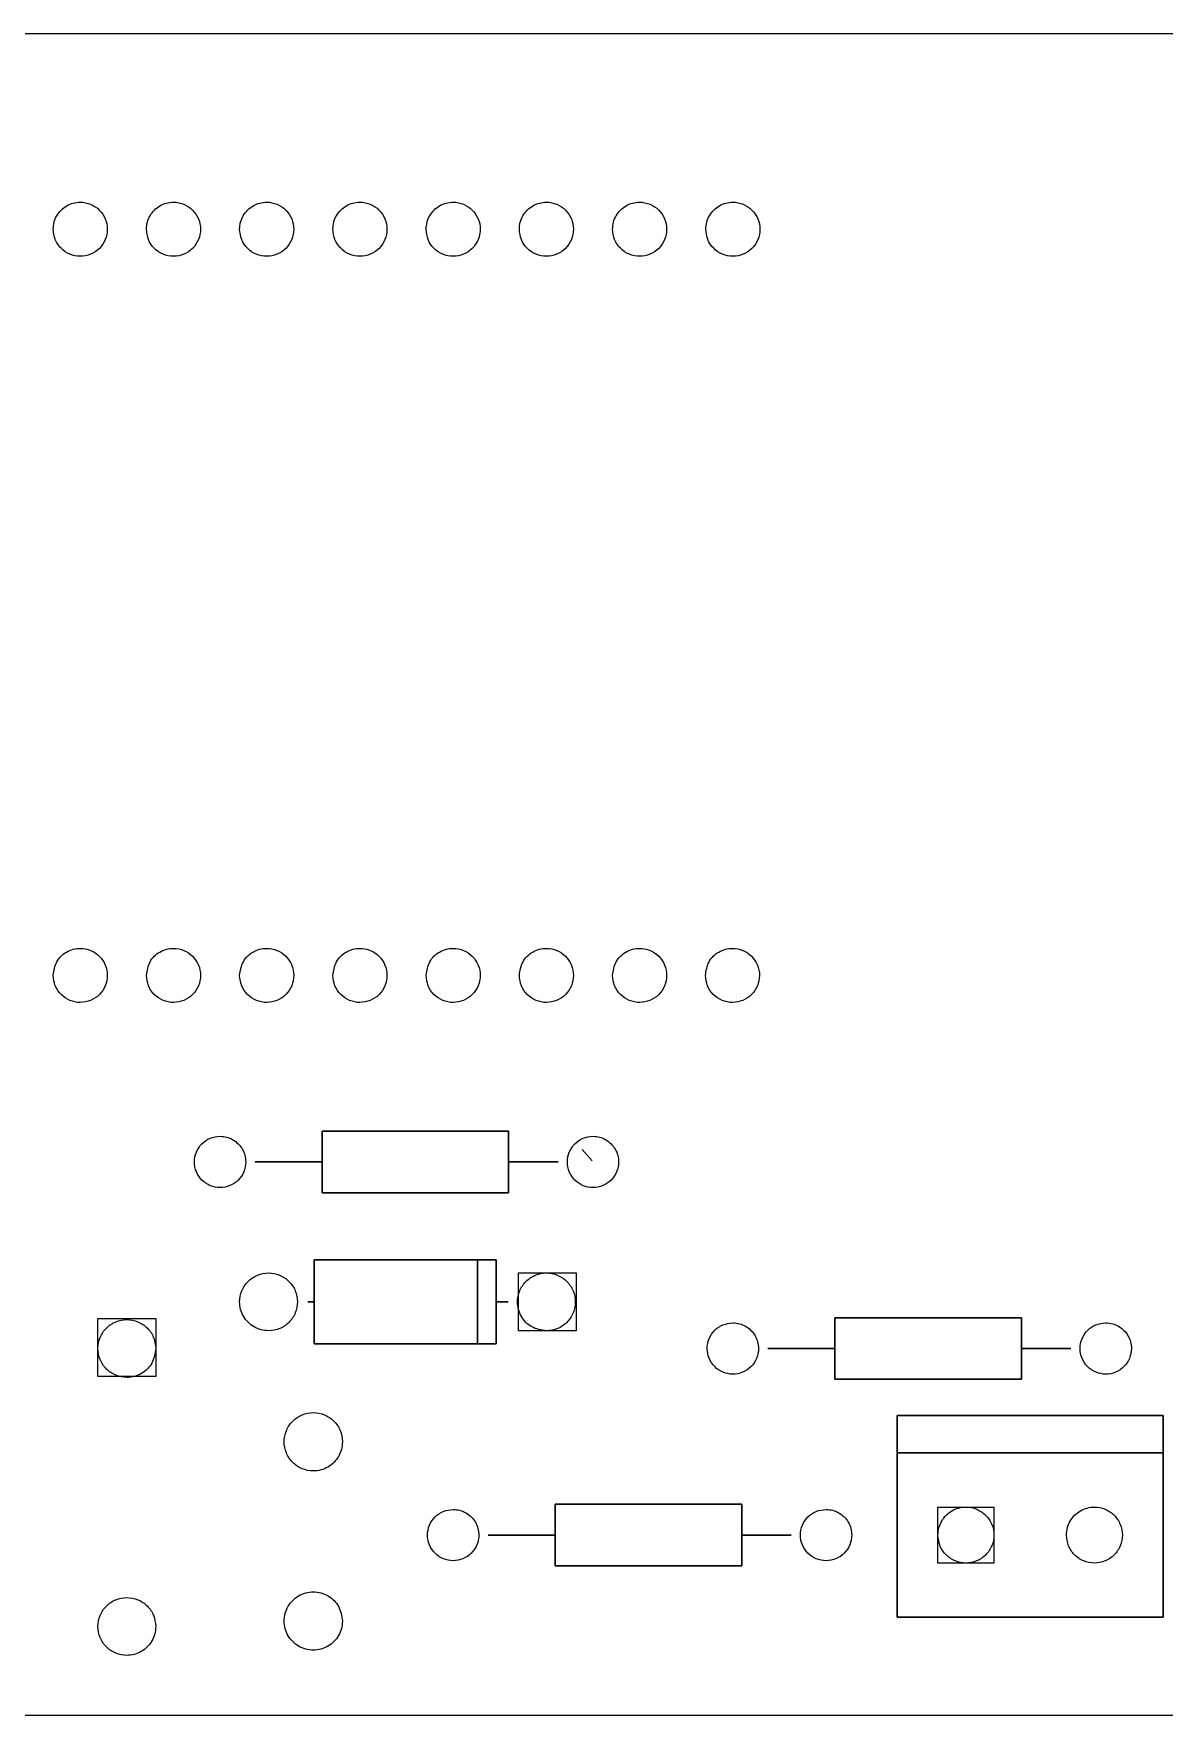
# Model space of a CAD drawing. Extents: x 0.1 to 87.9, y 0.4 to 46.2.
# Drawn here: x 38.72 to 69.52, y 0.39 to 46.19 of the extents above; entities that cross this region are included whole.
import ezdxf

# ---------------------------------------------------------------- set-up
doc = ezdxf.new("R2010")
doc.units = 0
doc.layers.get('0').update_dxf_attribs({"linetype": 'CONTINUOUS'})

msp = doc.modelspace()

# ---------------------------------------------------------------- linework, layer by layer
at = {"color": 7}
for p, q in [((0.1016, 46.1899), (87.898464, 46.1899)), ((0.1016, 46.1899), (87.898464, 46.1899)), ((39.250225, 40.863308), (39.250225, 40.863308)), ((39.250225, 40.863308), (39.250225, 40.863308)), ((41.790225, 40.863308), (41.790225, 40.863308)), ((41.790225, 40.863308), (41.790225, 40.863308)), ((44.330225, 40.863308), (44.330225, 40.863308)), ((44.330225, 40.863308), (44.330225, 40.863308)), ((46.870225, 40.863308), (46.870225, 40.863308)), ((46.870225, 40.863308), (46.870225, 40.863308)), ((49.410225, 40.863308), (49.410225, 40.863308)), ((49.410225, 40.863308), (49.410225, 40.863308)), ((51.950225, 40.863308), (51.950225, 40.863308)), ((51.950225, 40.863308), (51.950225, 40.863308)), ((54.490225, 40.863308), (54.490225, 40.863308)), ((54.490225, 40.863308), (54.490225, 40.863308)), ((57.030225, 40.863308), (57.030225, 40.863308)), ((57.030225, 40.863308), (57.030225, 40.863308)), ((39.250225, 20.543305), (39.250225, 20.543305)), ((39.250225, 20.543305), (39.250225, 20.543305)), ((41.790225, 20.543305), (41.790225, 20.543305)), ((41.790225, 20.543305), (41.790225, 20.543305)), ((44.330225, 20.543305), (44.330225, 20.543305)), ((44.330225, 20.543305), (44.330225, 20.543305)), ((46.870225, 20.543305), (46.870225, 20.543305)), ((46.870225, 20.543305), (46.870225, 20.543305)), ((49.410225, 20.543305), (49.410225, 20.543305)), ((49.410225, 20.543305), (49.410225, 20.543305)), ((51.950225, 20.543305), (51.950225, 20.543305)), ((51.950225, 20.543305), (51.950225, 20.543305)), ((54.490225, 20.543305), (54.490225, 20.543305)), ((54.490225, 20.543305), (54.490225, 20.543305)), ((57.018936, 20.543305), (57.018936, 20.543305)), ((57.018936, 20.543305), (57.018936, 20.543305)), ((43.797008, 16.161808), (43.797008, 16.161808)), ((43.797008, 16.161808), (43.797008, 16.161808)), ((46.578308, 16.301508), (51.658308, 16.301508)), ((51.658308, 16.301508), (46.578308, 16.301508)), ((46.578308, 14.625108), (46.578308, 16.301508)), ((46.578308, 16.301508), (46.578308, 14.625108)), ((51.658308, 16.301508), (51.658308, 14.625108)), ((51.658308, 14.625108), (51.658308, 16.301508)), ((53.957008, 16.161808), (53.957008, 16.161808)), ((53.957008, 16.161808), (53.957008, 16.161808)), ((53.934078, 15.489555), (53.664556, 15.798165)), ((53.664556, 15.798165), (53.934078, 15.489555)), ((44.749508, 15.463308), (46.578308, 15.463308)), ((46.578308, 15.463308), (44.749508, 15.463308)), ((51.658308, 15.463308), (53.004508, 15.463308)), ((53.004508, 15.463308), (51.658308, 15.463308)), ((51.658308, 14.625108), (46.578308, 14.625108)), ((46.578308, 14.625108), (51.658308, 14.625108)), ((46.362408, 10.510308), (46.362408, 12.796308)), ((46.362408, 12.796308), (46.362408, 10.510308)), ((46.362408, 12.796308), (51.315408, 12.796308)), ((51.315408, 12.796308), (46.362408, 12.796308)), ((50.807408, 12.796308), (50.807408, 10.510308)), ((50.807408, 10.510308), (50.807408, 12.796308)), ((51.315408, 12.796308), (51.315408, 10.510308)), ((51.315408, 10.510308), (51.315408, 12.796308)), ((51.925008, 10.865908), (51.925008, 12.440708)), ((51.925008, 12.440708), (53.499808, 12.440708)), ((51.925008, 10.865908), (51.925008, 12.440708)), ((51.925008, 12.440708), (53.499808, 12.440708)), ((53.499808, 12.440708), (53.499808, 10.865908)), ((53.499808, 12.440708), (53.499808, 10.865908)), ((46.362408, 11.653308), (46.184608, 11.653308)), ((46.184608, 11.653308), (46.362408, 11.653308)), ((51.645608, 11.653308), (51.315408, 11.653308)), ((51.315408, 11.653308), (51.645608, 11.653308)), ((40.469608, 9.621308), (40.469608, 11.196108)), ((40.469608, 11.196108), (42.044408, 11.196108)), ((40.469608, 9.621308), (40.469608, 11.196108)), ((40.469608, 11.196108), (42.044408, 11.196108)), ((42.044408, 11.196108), (42.044408, 9.621308)), ((42.044408, 11.196108), (42.044408, 9.621308)), ((57.767008, 11.081808), (57.767008, 11.081808)), ((57.767008, 11.081808), (57.767008, 11.081808)), ((60.548308, 11.221508), (65.628308, 11.221508)), ((65.628308, 11.221508), (60.548308, 11.221508)), ((60.548308, 9.545108), (60.548308, 11.221508)), ((60.548308, 11.221508), (60.548308, 9.545108)), ((65.628308, 11.221508), (65.628308, 9.545108)), ((65.628308, 9.545108), (65.628308, 11.221508)), ((67.927008, 11.081808), (67.927008, 11.081808)), ((67.927008, 11.081808), (67.927008, 11.081808)), ((45.117808, 10.865908), (45.117808, 10.865908)), ((45.117808, 10.865908), (45.117808, 10.865908)), ((53.499808, 10.865908), (51.925008, 10.865908)), ((53.499808, 10.865908), (51.925008, 10.865908)), ((52.687008, 10.865908), (52.687008, 10.865908)), ((52.687008, 10.865908), (52.687008, 10.865908)), ((42.044408, 10.383308), (42.044408, 10.383308)), ((42.044408, 10.383308), (42.044408, 10.383308)), ((51.315408, 10.510308), (46.362408, 10.510308)), ((46.362408, 10.510308), (51.315408, 10.510308)), ((58.719508, 10.383308), (60.548308, 10.383308)), ((60.548308, 10.383308), (58.719508, 10.383308)), ((65.628308, 10.383308), (66.974508, 10.383308)), ((66.974508, 10.383308), (65.628308, 10.383308)), ((42.044408, 9.621308), (40.469608, 9.621308)), ((42.044408, 9.621308), (40.469608, 9.621308)), ((65.628308, 9.545108), (60.548308, 9.545108)), ((60.548308, 9.545108), (65.628308, 9.545108)), ((69.493906, 8.554508), (62.239878, 8.554508)), ((62.239878, 8.554508), (69.493906, 8.554508)), ((62.239878, 8.554508), (62.239878, 3.068108)), ((62.239878, 3.068108), (62.239878, 8.554508)), ((69.493906, 3.068108), (69.493906, 8.554508)), ((69.493906, 8.554508), (69.493906, 3.068108)), ((47.130758, 7.843308), (47.130758, 7.843308)), ((47.130758, 7.843308), (47.130758, 7.843308)), ((69.493906, 7.538508), (62.239878, 7.538508)), ((62.239878, 7.538508), (69.493906, 7.538508)), ((50.147008, 6.001808), (50.147008, 6.001808)), ((50.147008, 6.001808), (50.147008, 6.001808)), ((52.928308, 6.141508), (58.008308, 6.141508)), ((58.008308, 6.141508), (52.928308, 6.141508)), ((52.928308, 4.465108), (52.928308, 6.141508)), ((52.928308, 6.141508), (52.928308, 4.465108)), ((58.008308, 6.141508), (58.008308, 4.465108)), ((58.008308, 4.465108), (58.008308, 6.141508)), ((60.307008, 6.001808), (60.307008, 6.001808)), ((60.307008, 6.001808), (60.307008, 6.001808)), ((63.354878, 4.541308), (63.354878, 6.065308)), ((63.354878, 6.065308), (64.878878, 6.065308)), ((63.354878, 4.541308), (63.354878, 6.065308)), ((63.354878, 6.065308), (64.878878, 6.065308)), ((64.878878, 6.065308), (64.878878, 4.541308)), ((64.878878, 6.065308), (64.878878, 4.541308)), ((51.099508, 5.303308), (52.928308, 5.303308)), ((52.928308, 5.303308), (51.099508, 5.303308)), ((58.008308, 5.303308), (59.354508, 5.303308)), ((59.354508, 5.303308), (58.008308, 5.303308)), ((63.354878, 5.303308), (63.354878, 5.303308)), ((63.354878, 5.303308), (63.354878, 5.303308)), ((66.854881, 5.303308), (66.854881, 5.303308)), ((66.854881, 5.303308), (66.854881, 5.303308)), ((58.008308, 4.465108), (52.928308, 4.465108)), ((52.928308, 4.465108), (58.008308, 4.465108)), ((64.878878, 4.541308), (63.354878, 4.541308)), ((64.878878, 4.541308), (63.354878, 4.541308)), ((42.044408, 2.814108), (42.044408, 2.814108)), ((42.044408, 2.814108), (42.044408, 2.814108)), ((47.130758, 2.961569), (47.130758, 2.961569)), ((47.130758, 2.961569), (47.130758, 2.961569)), ((62.239878, 3.068108), (69.493906, 3.068108)), ((69.493906, 3.068108), (62.239878, 3.068108)), ((87.898464, 0.392994), (0.1016, 0.392994)), ((87.898464, 0.392994), (0.1016, 0.392994))]:
    msp.add_line(p, q, dxfattribs=at)
for points, knots in [([(39.250225, 40.863308), (39.261418, 40.76631), (39.283604, 40.57404), (39.453797, 40.329022), (39.697139, 40.164847), (39.98701, 40.107626), (40.275905, 40.165115), (40.521411, 40.328729), (40.685017, 40.574202), (40.742506, 40.86322), (40.685293, 41.152623), (40.521086, 41.397711), (40.276186, 41.561464), (40.018829, 41.612758), (39.794013, 41.58294), (39.614347, 41.508544), (39.459792, 41.390179), (39.342202, 41.235819), (39.264916, 41.056151), (39.255135, 40.927767), (39.250225, 40.863308)], [0, 0, 0, 0, 0.289128, 0.573108, 0.862236, 1.151365, 1.435344, 1.724473, 2.013601, 2.297581, 2.586709, 2.875838, 3.159817, 3.448946, 3.641769, 3.832997, 4.02582, 4.218643, 4.409871, 4.602695, 4.602695, 4.602695, 4.602695]), ([(39.250225, 40.863308), (39.261418, 40.76631), (39.283604, 40.57404), (39.453797, 40.329022), (39.697139, 40.164847), (39.98701, 40.107626), (40.275905, 40.165115), (40.521411, 40.328729), (40.685017, 40.574202), (40.742506, 40.86322), (40.685293, 41.152623), (40.521086, 41.397711), (40.276186, 41.561464), (40.018829, 41.612758), (39.794013, 41.58294), (39.614347, 41.508544), (39.459792, 41.390179), (39.342202, 41.235819), (39.264916, 41.056151), (39.255135, 40.927767), (39.250225, 40.863308)], [0, 0, 0, 0, 0.289128, 0.573108, 0.862236, 1.151365, 1.435344, 1.724473, 2.013601, 2.297581, 2.586709, 2.875838, 3.159817, 3.448946, 3.641769, 3.832997, 4.02582, 4.218643, 4.409871, 4.602695, 4.602695, 4.602695, 4.602695]), ([(41.790225, 40.863308), (41.801418, 40.76631), (41.823604, 40.57404), (41.993797, 40.329022), (42.237139, 40.164847), (42.52701, 40.107626), (42.815905, 40.165115), (43.061411, 40.328729), (43.225017, 40.574202), (43.282506, 40.86322), (43.225293, 41.152623), (43.061086, 41.397711), (42.816186, 41.561464), (42.558829, 41.612758), (42.334013, 41.58294), (42.154347, 41.508544), (41.999792, 41.390179), (41.882202, 41.235819), (41.804916, 41.056151), (41.795135, 40.927767), (41.790225, 40.863308)], [0, 0, 0, 0, 0.289128, 0.573108, 0.862236, 1.151365, 1.435344, 1.724473, 2.013601, 2.297581, 2.586709, 2.875838, 3.159817, 3.448946, 3.641769, 3.832997, 4.02582, 4.218643, 4.409871, 4.602695, 4.602695, 4.602695, 4.602695]), ([(41.790225, 40.863308), (41.801418, 40.76631), (41.823604, 40.57404), (41.993797, 40.329022), (42.237139, 40.164847), (42.52701, 40.107626), (42.815905, 40.165115), (43.061411, 40.328729), (43.225017, 40.574202), (43.282506, 40.86322), (43.225293, 41.152623), (43.061086, 41.397711), (42.816186, 41.561464), (42.558829, 41.612758), (42.334013, 41.58294), (42.154347, 41.508544), (41.999792, 41.390179), (41.882202, 41.235819), (41.804916, 41.056151), (41.795135, 40.927767), (41.790225, 40.863308)], [0, 0, 0, 0, 0.289128, 0.573108, 0.862236, 1.151365, 1.435344, 1.724473, 2.013601, 2.297581, 2.586709, 2.875838, 3.159817, 3.448946, 3.641769, 3.832997, 4.02582, 4.218643, 4.409871, 4.602695, 4.602695, 4.602695, 4.602695]), ([(44.330225, 40.863308), (44.341418, 40.76631), (44.363604, 40.57404), (44.533797, 40.329022), (44.777139, 40.164847), (45.06701, 40.107626), (45.355905, 40.165115), (45.601411, 40.328729), (45.765017, 40.574202), (45.822506, 40.86322), (45.765293, 41.152623), (45.601086, 41.397711), (45.356186, 41.561464), (45.098829, 41.612758), (44.874013, 41.58294), (44.694347, 41.508544), (44.539792, 41.390179), (44.422202, 41.235819), (44.344916, 41.056151), (44.335135, 40.927767), (44.330225, 40.863308)], [0, 0, 0, 0, 0.289128, 0.573108, 0.862236, 1.151365, 1.435344, 1.724473, 2.013601, 2.297581, 2.586709, 2.875838, 3.159817, 3.448946, 3.641769, 3.832997, 4.02582, 4.218643, 4.409871, 4.602695, 4.602695, 4.602695, 4.602695]), ([(44.330225, 40.863308), (44.341418, 40.76631), (44.363604, 40.57404), (44.533797, 40.329022), (44.777139, 40.164847), (45.06701, 40.107626), (45.355905, 40.165115), (45.601411, 40.328729), (45.765017, 40.574202), (45.822506, 40.86322), (45.765293, 41.152623), (45.601086, 41.397711), (45.356186, 41.561464), (45.098829, 41.612758), (44.874013, 41.58294), (44.694347, 41.508544), (44.539792, 41.390179), (44.422202, 41.235819), (44.344916, 41.056151), (44.335135, 40.927767), (44.330225, 40.863308)], [0, 0, 0, 0, 0.289128, 0.573108, 0.862236, 1.151365, 1.435344, 1.724473, 2.013601, 2.297581, 2.586709, 2.875838, 3.159817, 3.448946, 3.641769, 3.832997, 4.02582, 4.218643, 4.409871, 4.602695, 4.602695, 4.602695, 4.602695]), ([(46.870225, 40.863308), (46.881418, 40.76631), (46.903604, 40.57404), (47.073797, 40.329022), (47.317139, 40.164847), (47.60701, 40.107626), (47.895905, 40.165115), (48.141411, 40.328729), (48.305017, 40.574202), (48.362506, 40.86322), (48.305293, 41.152623), (48.141086, 41.397711), (47.896186, 41.561464), (47.638829, 41.612758), (47.414013, 41.58294), (47.234347, 41.508544), (47.079792, 41.390179), (46.962202, 41.235819), (46.884916, 41.056151), (46.875135, 40.927767), (46.870225, 40.863308)], [0, 0, 0, 0, 0.289128, 0.573108, 0.862236, 1.151365, 1.435344, 1.724473, 2.013601, 2.297581, 2.586709, 2.875838, 3.159817, 3.448946, 3.641769, 3.832997, 4.02582, 4.218643, 4.409871, 4.602695, 4.602695, 4.602695, 4.602695]), ([(46.870225, 40.863308), (46.881418, 40.76631), (46.903604, 40.57404), (47.073797, 40.329022), (47.317139, 40.164847), (47.60701, 40.107626), (47.895905, 40.165115), (48.141411, 40.328729), (48.305017, 40.574202), (48.362506, 40.86322), (48.305293, 41.152623), (48.141086, 41.397711), (47.896186, 41.561464), (47.638829, 41.612758), (47.414013, 41.58294), (47.234347, 41.508544), (47.079792, 41.390179), (46.962202, 41.235819), (46.884916, 41.056151), (46.875135, 40.927767), (46.870225, 40.863308)], [0, 0, 0, 0, 0.289128, 0.573108, 0.862236, 1.151365, 1.435344, 1.724473, 2.013601, 2.297581, 2.586709, 2.875838, 3.159817, 3.448946, 3.641769, 3.832997, 4.02582, 4.218643, 4.409871, 4.602695, 4.602695, 4.602695, 4.602695]), ([(49.410225, 40.863308), (49.421418, 40.76631), (49.443604, 40.57404), (49.613797, 40.329022), (49.857139, 40.164847), (50.14701, 40.107626), (50.435905, 40.165115), (50.681411, 40.328729), (50.845017, 40.574202), (50.902506, 40.86322), (50.845293, 41.152623), (50.681086, 41.397711), (50.436186, 41.561464), (50.178829, 41.612758), (49.954013, 41.58294), (49.774347, 41.508544), (49.619792, 41.390179), (49.502202, 41.235819), (49.424916, 41.056151), (49.415135, 40.927767), (49.410225, 40.863308)], [0, 0, 0, 0, 0.289128, 0.573108, 0.862236, 1.151365, 1.435344, 1.724473, 2.013601, 2.297581, 2.586709, 2.875838, 3.159817, 3.448946, 3.641769, 3.832997, 4.02582, 4.218643, 4.409871, 4.602695, 4.602695, 4.602695, 4.602695]), ([(49.410225, 40.863308), (49.421418, 40.76631), (49.443604, 40.57404), (49.613797, 40.329022), (49.857139, 40.164847), (50.14701, 40.107626), (50.435905, 40.165115), (50.681411, 40.328729), (50.845017, 40.574202), (50.902506, 40.86322), (50.845293, 41.152623), (50.681086, 41.397711), (50.436186, 41.561464), (50.178829, 41.612758), (49.954013, 41.58294), (49.774347, 41.508544), (49.619792, 41.390179), (49.502202, 41.235819), (49.424916, 41.056151), (49.415135, 40.927767), (49.410225, 40.863308)], [0, 0, 0, 0, 0.289128, 0.573108, 0.862236, 1.151365, 1.435344, 1.724473, 2.013601, 2.297581, 2.586709, 2.875838, 3.159817, 3.448946, 3.641769, 3.832997, 4.02582, 4.218643, 4.409871, 4.602695, 4.602695, 4.602695, 4.602695]), ([(51.950225, 40.863308), (51.961418, 40.76631), (51.983604, 40.57404), (52.153797, 40.329022), (52.397139, 40.164847), (52.68701, 40.107626), (52.975905, 40.165115), (53.221411, 40.328729), (53.385017, 40.574202), (53.442506, 40.86322), (53.385293, 41.152623), (53.221086, 41.397711), (52.976186, 41.561464), (52.718829, 41.612758), (52.494013, 41.58294), (52.314347, 41.508544), (52.159792, 41.390179), (52.042202, 41.235819), (51.964916, 41.056151), (51.955135, 40.927767), (51.950225, 40.863308)], [0, 0, 0, 0, 0.289128, 0.573108, 0.862236, 1.151365, 1.435344, 1.724473, 2.013601, 2.297581, 2.586709, 2.875838, 3.159817, 3.448946, 3.641769, 3.832997, 4.02582, 4.218643, 4.409871, 4.602695, 4.602695, 4.602695, 4.602695]), ([(51.950225, 40.863308), (51.961418, 40.76631), (51.983604, 40.57404), (52.153797, 40.329022), (52.397139, 40.164847), (52.68701, 40.107626), (52.975905, 40.165115), (53.221411, 40.328729), (53.385017, 40.574202), (53.442506, 40.86322), (53.385293, 41.152623), (53.221086, 41.397711), (52.976186, 41.561464), (52.718829, 41.612758), (52.494013, 41.58294), (52.314347, 41.508544), (52.159792, 41.390179), (52.042202, 41.235819), (51.964916, 41.056151), (51.955135, 40.927767), (51.950225, 40.863308)], [0, 0, 0, 0, 0.289128, 0.573108, 0.862236, 1.151365, 1.435344, 1.724473, 2.013601, 2.297581, 2.586709, 2.875838, 3.159817, 3.448946, 3.641769, 3.832997, 4.02582, 4.218643, 4.409871, 4.602695, 4.602695, 4.602695, 4.602695]), ([(54.490225, 40.863308), (54.501418, 40.76631), (54.523604, 40.57404), (54.693797, 40.329022), (54.937139, 40.164847), (55.22701, 40.107626), (55.515905, 40.165115), (55.761411, 40.328729), (55.925017, 40.574202), (55.982506, 40.86322), (55.925293, 41.152623), (55.761086, 41.397711), (55.516186, 41.561464), (55.258829, 41.612758), (55.034013, 41.58294), (54.854347, 41.508544), (54.699792, 41.390179), (54.582202, 41.235819), (54.504916, 41.056151), (54.495135, 40.927767), (54.490225, 40.863308)], [0, 0, 0, 0, 0.289128, 0.573108, 0.862236, 1.151365, 1.435344, 1.724473, 2.013601, 2.297581, 2.586709, 2.875838, 3.159817, 3.448946, 3.641769, 3.832997, 4.02582, 4.218643, 4.409871, 4.602695, 4.602695, 4.602695, 4.602695]), ([(54.490225, 40.863308), (54.501418, 40.76631), (54.523604, 40.57404), (54.693797, 40.329022), (54.937139, 40.164847), (55.22701, 40.107626), (55.515905, 40.165115), (55.761411, 40.328729), (55.925017, 40.574202), (55.982506, 40.86322), (55.925293, 41.152623), (55.761086, 41.397711), (55.516186, 41.561464), (55.258829, 41.612758), (55.034013, 41.58294), (54.854347, 41.508544), (54.699792, 41.390179), (54.582202, 41.235819), (54.504916, 41.056151), (54.495135, 40.927767), (54.490225, 40.863308)], [0, 0, 0, 0, 0.289128, 0.573108, 0.862236, 1.151365, 1.435344, 1.724473, 2.013601, 2.297581, 2.586709, 2.875838, 3.159817, 3.448946, 3.641769, 3.832997, 4.02582, 4.218643, 4.409871, 4.602695, 4.602695, 4.602695, 4.602695]), ([(57.030225, 40.863308), (57.041418, 40.76631), (57.063604, 40.57404), (57.233797, 40.329022), (57.477139, 40.164847), (57.76701, 40.107626), (58.055905, 40.165115), (58.301411, 40.328729), (58.465017, 40.574202), (58.522506, 40.86322), (58.465293, 41.152623), (58.301086, 41.397711), (58.056186, 41.561464), (57.798829, 41.612758), (57.574013, 41.58294), (57.394347, 41.508544), (57.239792, 41.390179), (57.122202, 41.235819), (57.044916, 41.056151), (57.035135, 40.927767), (57.030225, 40.863308)], [0, 0, 0, 0, 0.289128, 0.573108, 0.862236, 1.151365, 1.435344, 1.724473, 2.013601, 2.297581, 2.586709, 2.875838, 3.159817, 3.448946, 3.641769, 3.832997, 4.02582, 4.218643, 4.409871, 4.602695, 4.602695, 4.602695, 4.602695]), ([(57.030225, 40.863308), (57.041418, 40.76631), (57.063604, 40.57404), (57.233797, 40.329022), (57.477139, 40.164847), (57.76701, 40.107626), (58.055905, 40.165115), (58.301411, 40.328729), (58.465017, 40.574202), (58.522506, 40.86322), (58.465293, 41.152623), (58.301086, 41.397711), (58.056186, 41.561464), (57.798829, 41.612758), (57.574013, 41.58294), (57.394347, 41.508544), (57.239792, 41.390179), (57.122202, 41.235819), (57.044916, 41.056151), (57.035135, 40.927767), (57.030225, 40.863308)], [0, 0, 0, 0, 0.289128, 0.573108, 0.862236, 1.151365, 1.435344, 1.724473, 2.013601, 2.297581, 2.586709, 2.875838, 3.159817, 3.448946, 3.641769, 3.832997, 4.02582, 4.218643, 4.409871, 4.602695, 4.602695, 4.602695, 4.602695]), ([(39.250225, 20.543305), (39.261418, 20.446306), (39.283604, 20.254037), (39.453797, 20.009018), (39.697139, 19.844843), (39.98701, 19.787622), (40.275905, 19.845112), (40.521412, 20.008725), (40.685016, 20.254198), (40.742508, 20.543219), (40.685288, 20.832613), (40.521106, 21.077731), (40.276113, 21.241372), (39.954528, 21.306015), (39.603474, 21.210751), (39.310396, 20.928985), (39.270482, 20.673149), (39.250225, 20.543305)], [0, 0, 0, 0, 0.289128, 0.573108, 0.862236, 1.151365, 1.435344, 1.724473, 2.013601, 2.297581, 2.586709, 2.875838, 3.159817, 3.448946, 3.834084, 4.207799, 4.592937, 4.592937, 4.592937, 4.592937]), ([(39.250225, 20.543305), (39.261418, 20.446306), (39.283604, 20.254037), (39.453797, 20.009018), (39.697139, 19.844843), (39.98701, 19.787622), (40.275905, 19.845112), (40.521412, 20.008725), (40.685016, 20.254198), (40.742508, 20.543219), (40.685288, 20.832613), (40.521106, 21.077731), (40.276113, 21.241372), (39.954528, 21.306015), (39.603474, 21.210751), (39.310396, 20.928985), (39.270482, 20.673149), (39.250225, 20.543305)], [0, 0, 0, 0, 0.289128, 0.573108, 0.862236, 1.151365, 1.435344, 1.724473, 2.013601, 2.297581, 2.586709, 2.875838, 3.159817, 3.448946, 3.834084, 4.207799, 4.592937, 4.592937, 4.592937, 4.592937]), ([(41.790225, 20.543305), (41.801418, 20.446306), (41.823604, 20.254037), (41.993797, 20.009018), (42.237139, 19.844843), (42.52701, 19.787622), (42.815905, 19.845112), (43.061412, 20.008725), (43.225016, 20.254198), (43.282508, 20.543219), (43.225288, 20.832613), (43.061106, 21.077731), (42.816113, 21.241372), (42.494528, 21.306015), (42.143474, 21.210751), (41.850396, 20.928985), (41.810482, 20.673149), (41.790225, 20.543305)], [0, 0, 0, 0, 0.289128, 0.573108, 0.862236, 1.151365, 1.435344, 1.724473, 2.013601, 2.297581, 2.586709, 2.875838, 3.159817, 3.448946, 3.834084, 4.207799, 4.592937, 4.592937, 4.592937, 4.592937]), ([(41.790225, 20.543305), (41.801418, 20.446306), (41.823604, 20.254037), (41.993797, 20.009018), (42.237139, 19.844843), (42.52701, 19.787622), (42.815905, 19.845112), (43.061412, 20.008725), (43.225016, 20.254198), (43.282508, 20.543219), (43.225288, 20.832613), (43.061106, 21.077731), (42.816113, 21.241372), (42.494528, 21.306015), (42.143474, 21.210751), (41.850396, 20.928985), (41.810482, 20.673149), (41.790225, 20.543305)], [0, 0, 0, 0, 0.289128, 0.573108, 0.862236, 1.151365, 1.435344, 1.724473, 2.013601, 2.297581, 2.586709, 2.875838, 3.159817, 3.448946, 3.834084, 4.207799, 4.592937, 4.592937, 4.592937, 4.592937]), ([(44.330225, 20.543305), (44.341418, 20.446306), (44.363604, 20.254037), (44.533797, 20.009018), (44.777139, 19.844843), (45.06701, 19.787622), (45.355905, 19.845112), (45.601412, 20.008725), (45.765016, 20.254198), (45.822508, 20.543219), (45.765288, 20.832613), (45.601106, 21.077731), (45.356113, 21.241372), (45.034528, 21.306015), (44.683474, 21.210751), (44.390396, 20.928985), (44.350482, 20.673149), (44.330225, 20.543305)], [0, 0, 0, 0, 0.289128, 0.573108, 0.862236, 1.151365, 1.435344, 1.724473, 2.013601, 2.297581, 2.586709, 2.875838, 3.159817, 3.448946, 3.834084, 4.207799, 4.592937, 4.592937, 4.592937, 4.592937]), ([(44.330225, 20.543305), (44.341418, 20.446306), (44.363604, 20.254037), (44.533797, 20.009018), (44.777139, 19.844843), (45.06701, 19.787622), (45.355905, 19.845112), (45.601412, 20.008725), (45.765016, 20.254198), (45.822508, 20.543219), (45.765288, 20.832613), (45.601106, 21.077731), (45.356113, 21.241372), (45.034528, 21.306015), (44.683474, 21.210751), (44.390396, 20.928985), (44.350482, 20.673149), (44.330225, 20.543305)], [0, 0, 0, 0, 0.289128, 0.573108, 0.862236, 1.151365, 1.435344, 1.724473, 2.013601, 2.297581, 2.586709, 2.875838, 3.159817, 3.448946, 3.834084, 4.207799, 4.592937, 4.592937, 4.592937, 4.592937]), ([(46.870225, 20.543305), (46.881418, 20.446306), (46.903604, 20.254037), (47.073797, 20.009018), (47.317139, 19.844843), (47.60701, 19.787622), (47.895905, 19.845112), (48.141412, 20.008725), (48.305016, 20.254198), (48.362508, 20.543219), (48.305288, 20.832613), (48.141106, 21.077731), (47.896113, 21.241372), (47.574528, 21.306015), (47.223474, 21.210751), (46.930396, 20.928985), (46.890482, 20.673149), (46.870225, 20.543305)], [0, 0, 0, 0, 0.289128, 0.573108, 0.862236, 1.151365, 1.435344, 1.724473, 2.013601, 2.297581, 2.586709, 2.875838, 3.159817, 3.448946, 3.834084, 4.207799, 4.592937, 4.592937, 4.592937, 4.592937]), ([(46.870225, 20.543305), (46.881418, 20.446306), (46.903604, 20.254037), (47.073797, 20.009018), (47.317139, 19.844843), (47.60701, 19.787622), (47.895905, 19.845112), (48.141412, 20.008725), (48.305016, 20.254198), (48.362508, 20.543219), (48.305288, 20.832613), (48.141106, 21.077731), (47.896113, 21.241372), (47.574528, 21.306015), (47.223474, 21.210751), (46.930396, 20.928985), (46.890482, 20.673149), (46.870225, 20.543305)], [0, 0, 0, 0, 0.289128, 0.573108, 0.862236, 1.151365, 1.435344, 1.724473, 2.013601, 2.297581, 2.586709, 2.875838, 3.159817, 3.448946, 3.834084, 4.207799, 4.592937, 4.592937, 4.592937, 4.592937]), ([(49.410225, 20.543305), (49.421418, 20.446306), (49.443604, 20.254037), (49.613797, 20.009018), (49.857139, 19.844843), (50.14701, 19.787622), (50.435905, 19.845112), (50.681412, 20.008725), (50.845016, 20.254198), (50.902508, 20.543219), (50.845288, 20.832613), (50.681106, 21.077731), (50.436113, 21.241372), (50.114528, 21.306015), (49.763474, 21.210751), (49.470396, 20.928985), (49.430482, 20.673149), (49.410225, 20.543305)], [0, 0, 0, 0, 0.289128, 0.573108, 0.862236, 1.151365, 1.435344, 1.724473, 2.013601, 2.297581, 2.586709, 2.875838, 3.159817, 3.448946, 3.834084, 4.207799, 4.592937, 4.592937, 4.592937, 4.592937]), ([(49.410225, 20.543305), (49.421418, 20.446306), (49.443604, 20.254037), (49.613797, 20.009018), (49.857139, 19.844843), (50.14701, 19.787622), (50.435905, 19.845112), (50.681412, 20.008725), (50.845016, 20.254198), (50.902508, 20.543219), (50.845288, 20.832613), (50.681106, 21.077731), (50.436113, 21.241372), (50.114528, 21.306015), (49.763474, 21.210751), (49.470396, 20.928985), (49.430482, 20.673149), (49.410225, 20.543305)], [0, 0, 0, 0, 0.289128, 0.573108, 0.862236, 1.151365, 1.435344, 1.724473, 2.013601, 2.297581, 2.586709, 2.875838, 3.159817, 3.448946, 3.834084, 4.207799, 4.592937, 4.592937, 4.592937, 4.592937]), ([(51.950225, 20.543305), (51.961418, 20.446306), (51.983604, 20.254037), (52.153797, 20.009018), (52.397139, 19.844843), (52.68701, 19.787622), (52.975905, 19.845112), (53.221412, 20.008725), (53.385016, 20.254198), (53.442508, 20.543219), (53.385288, 20.832613), (53.221106, 21.077731), (52.976113, 21.241372), (52.654528, 21.306015), (52.303474, 21.210751), (52.010396, 20.928985), (51.970482, 20.673149), (51.950225, 20.543305)], [0, 0, 0, 0, 0.289128, 0.573108, 0.862236, 1.151365, 1.435344, 1.724473, 2.013601, 2.297581, 2.586709, 2.875838, 3.159817, 3.448946, 3.834084, 4.207799, 4.592937, 4.592937, 4.592937, 4.592937]), ([(51.950225, 20.543305), (51.961418, 20.446306), (51.983604, 20.254037), (52.153797, 20.009018), (52.397139, 19.844843), (52.68701, 19.787622), (52.975905, 19.845112), (53.221412, 20.008725), (53.385016, 20.254198), (53.442508, 20.543219), (53.385288, 20.832613), (53.221106, 21.077731), (52.976113, 21.241372), (52.654528, 21.306015), (52.303474, 21.210751), (52.010396, 20.928985), (51.970482, 20.673149), (51.950225, 20.543305)], [0, 0, 0, 0, 0.289128, 0.573108, 0.862236, 1.151365, 1.435344, 1.724473, 2.013601, 2.297581, 2.586709, 2.875838, 3.159817, 3.448946, 3.834084, 4.207799, 4.592937, 4.592937, 4.592937, 4.592937]), ([(54.490225, 20.543305), (54.501418, 20.446306), (54.523604, 20.254037), (54.693797, 20.009018), (54.937139, 19.844843), (55.22701, 19.787622), (55.515905, 19.845112), (55.761412, 20.008725), (55.925016, 20.254198), (55.982508, 20.543219), (55.925288, 20.832613), (55.761106, 21.077731), (55.516113, 21.241372), (55.194528, 21.306015), (54.843474, 21.210751), (54.550396, 20.928985), (54.510482, 20.673149), (54.490225, 20.543305)], [0, 0, 0, 0, 0.289128, 0.573108, 0.862236, 1.151365, 1.435344, 1.724473, 2.013601, 2.297581, 2.586709, 2.875838, 3.159817, 3.448946, 3.834084, 4.207799, 4.592937, 4.592937, 4.592937, 4.592937]), ([(54.490225, 20.543305), (54.501418, 20.446306), (54.523604, 20.254037), (54.693797, 20.009018), (54.937139, 19.844843), (55.22701, 19.787622), (55.515905, 19.845112), (55.761412, 20.008725), (55.925016, 20.254198), (55.982508, 20.543219), (55.925288, 20.832613), (55.761106, 21.077731), (55.516113, 21.241372), (55.194528, 21.306015), (54.843474, 21.210751), (54.550396, 20.928985), (54.510482, 20.673149), (54.490225, 20.543305)], [0, 0, 0, 0, 0.289128, 0.573108, 0.862236, 1.151365, 1.435344, 1.724473, 2.013601, 2.297581, 2.586709, 2.875838, 3.159817, 3.448946, 3.834084, 4.207799, 4.592937, 4.592937, 4.592937, 4.592937]), ([(57.018936, 20.543305), (57.030129, 20.446306), (57.052315, 20.254037), (57.222508, 20.009018), (57.46585, 19.844843), (57.755721, 19.787622), (58.044616, 19.845112), (58.290123, 20.008725), (58.453727, 20.254198), (58.511219, 20.543219), (58.453999, 20.832613), (58.289817, 21.077731), (58.044824, 21.241372), (57.723239, 21.306015), (57.372185, 21.210751), (57.079107, 20.928985), (57.039193, 20.673149), (57.018936, 20.543305)], [0, 0, 0, 0, 0.289128, 0.573108, 0.862236, 1.151365, 1.435344, 1.724473, 2.013601, 2.297581, 2.586709, 2.875838, 3.159817, 3.448946, 3.834084, 4.207799, 4.592937, 4.592937, 4.592937, 4.592937]), ([(57.018936, 20.543305), (57.030129, 20.446306), (57.052315, 20.254037), (57.222508, 20.009018), (57.46585, 19.844843), (57.755721, 19.787622), (58.044616, 19.845112), (58.290123, 20.008725), (58.453727, 20.254198), (58.511219, 20.543219), (58.453999, 20.832613), (58.289817, 21.077731), (58.044824, 21.241372), (57.723239, 21.306015), (57.372185, 21.210751), (57.079107, 20.928985), (57.039193, 20.673149), (57.018936, 20.543305)], [0, 0, 0, 0, 0.289128, 0.573108, 0.862236, 1.151365, 1.435344, 1.724473, 2.013601, 2.297581, 2.586709, 2.875838, 3.159817, 3.448946, 3.834084, 4.207799, 4.592937, 4.592937, 4.592937, 4.592937]), ([(43.797008, 16.161808), (43.705027, 16.151195), (43.522703, 16.130156), (43.290357, 15.968766), (43.134674, 15.73801), (43.080413, 15.463133), (43.134929, 15.189181), (43.290079, 14.956373), (43.522856, 14.80123), (43.796925, 14.746714), (44.071358, 14.800968), (44.303769, 14.956681), (44.459052, 15.188914), (44.507693, 15.432959), (44.479417, 15.646147), (44.40887, 15.81652), (44.296627, 15.963081), (44.150251, 16.074588), (43.979876, 16.147878), (43.858133, 16.157152), (43.797008, 16.161808)], [0, 0, 0, 0, 0.274173, 0.543465, 0.817638, 1.091811, 1.361103, 1.635276, 1.909449, 2.178741, 2.452914, 2.727087, 2.996378, 3.270552, 3.453402, 3.634738, 3.817588, 4.000438, 4.181774, 4.364624, 4.364624, 4.364624, 4.364624]), ([(43.797008, 16.161808), (43.705027, 16.151195), (43.522703, 16.130156), (43.290357, 15.968766), (43.134674, 15.73801), (43.080413, 15.463133), (43.134929, 15.189181), (43.290079, 14.956373), (43.522856, 14.80123), (43.796925, 14.746714), (44.071358, 14.800968), (44.303769, 14.956681), (44.459052, 15.188914), (44.507693, 15.432959), (44.479417, 15.646147), (44.40887, 15.81652), (44.296627, 15.963081), (44.150251, 16.074588), (43.979876, 16.147878), (43.858133, 16.157152), (43.797008, 16.161808)], [0, 0, 0, 0, 0.274173, 0.543465, 0.817638, 1.091811, 1.361103, 1.635276, 1.909449, 2.178741, 2.452914, 2.727087, 2.996378, 3.270552, 3.453402, 3.634738, 3.817588, 4.000438, 4.181774, 4.364624, 4.364624, 4.364624, 4.364624]), ([(53.957008, 16.161808), (53.865027, 16.151195), (53.682703, 16.130156), (53.450357, 15.968766), (53.294674, 15.73801), (53.240413, 15.463133), (53.294929, 15.189181), (53.450079, 14.956373), (53.682856, 14.80123), (53.956925, 14.746714), (54.231358, 14.800968), (54.463769, 14.956681), (54.619052, 15.188914), (54.667693, 15.432959), (54.639417, 15.646147), (54.56887, 15.81652), (54.456627, 15.963081), (54.310251, 16.074588), (54.139876, 16.147878), (54.018133, 16.157152), (53.957008, 16.161808)], [0, 0, 0, 0, 0.274173, 0.543465, 0.817638, 1.091811, 1.361103, 1.635276, 1.909449, 2.178741, 2.452914, 2.727087, 2.996378, 3.270552, 3.453402, 3.634738, 3.817588, 4.000438, 4.181774, 4.364624, 4.364624, 4.364624, 4.364624]), ([(53.957008, 16.161808), (53.865027, 16.151195), (53.682703, 16.130156), (53.450357, 15.968766), (53.294674, 15.73801), (53.240413, 15.463133), (53.294929, 15.189181), (53.450079, 14.956373), (53.682856, 14.80123), (53.956925, 14.746714), (54.231358, 14.800968), (54.463769, 14.956681), (54.619052, 15.188914), (54.667693, 15.432959), (54.639417, 15.646147), (54.56887, 15.81652), (54.456627, 15.963081), (54.310251, 16.074588), (54.139876, 16.147878), (54.018133, 16.157152), (53.957008, 16.161808)], [0, 0, 0, 0, 0.274173, 0.543465, 0.817638, 1.091811, 1.361103, 1.635276, 1.909449, 2.178741, 2.452914, 2.727087, 2.996378, 3.270552, 3.453402, 3.634738, 3.817588, 4.000438, 4.181774, 4.364624, 4.364624, 4.364624, 4.364624]), ([(45.117808, 10.865908), (45.221496, 10.877873), (45.427026, 10.901589), (45.688942, 11.08352), (45.86444, 11.343644), (45.925607, 11.653506), (45.864153, 11.962325), (45.689255, 12.224763), (45.426853, 12.399651), (45.117902, 12.461106), (44.808541, 12.399947), (44.546551, 12.224415), (44.371504, 11.962625), (44.316673, 11.68752), (44.348547, 11.4472), (44.428074, 11.255142), (44.554602, 11.089929), (44.719608, 10.964229), (44.911667, 10.881612), (45.048904, 10.871157), (45.117808, 10.865908)], [0, 0, 0, 0, 0.309068, 0.612633, 0.921701, 1.230769, 1.534334, 1.843402, 2.15247, 2.456035, 2.765103, 3.074171, 3.377736, 3.686804, 3.892926, 4.097341, 4.303463, 4.509584, 4.714, 4.920122, 4.920122, 4.920122, 4.920122]), ([(45.117808, 10.865908), (45.221496, 10.877873), (45.427026, 10.901589), (45.688942, 11.08352), (45.86444, 11.343644), (45.925607, 11.653506), (45.864153, 11.962325), (45.689255, 12.224763), (45.426853, 12.399651), (45.117902, 12.461106), (44.808541, 12.399947), (44.546551, 12.224415), (44.371504, 11.962625), (44.316673, 11.68752), (44.348547, 11.4472), (44.428074, 11.255142), (44.554602, 11.089929), (44.719608, 10.964229), (44.911667, 10.881612), (45.048904, 10.871157), (45.117808, 10.865908)], [0, 0, 0, 0, 0.309068, 0.612633, 0.921701, 1.230769, 1.534334, 1.843402, 2.15247, 2.456035, 2.765103, 3.074171, 3.377736, 3.686804, 3.892926, 4.097341, 4.303463, 4.509584, 4.714, 4.920122, 4.920122, 4.920122, 4.920122]), ([(52.687008, 10.865908), (52.790696, 10.877873), (52.996226, 10.901589), (53.258142, 11.08352), (53.43364, 11.343644), (53.494807, 11.653506), (53.433353, 11.962325), (53.258455, 12.224763), (52.996054, 12.399651), (52.6871, 12.461107), (52.377748, 12.399941), (52.115725, 12.224437), (51.940798, 11.962547), (51.871697, 11.618784), (51.973531, 11.243519), (52.274729, 10.930229), (52.54821, 10.887563), (52.687008, 10.865908)], [0, 0, 0, 0, 0.309068, 0.612633, 0.921701, 1.230769, 1.534334, 1.843402, 2.15247, 2.456035, 2.765103, 3.074171, 3.377736, 3.686804, 4.098503, 4.497992, 4.909691, 4.909691, 4.909691, 4.909691]), ([(52.687008, 10.865908), (52.790696, 10.877873), (52.996226, 10.901589), (53.258142, 11.08352), (53.43364, 11.343644), (53.494807, 11.653506), (53.433353, 11.962325), (53.258455, 12.224763), (52.996054, 12.399651), (52.6871, 12.461107), (52.377748, 12.399941), (52.115725, 12.224437), (51.940798, 11.962547), (51.871697, 11.618784), (51.973531, 11.243519), (52.274729, 10.930229), (52.54821, 10.887563), (52.687008, 10.865908)], [0, 0, 0, 0, 0.309068, 0.612633, 0.921701, 1.230769, 1.534334, 1.843402, 2.15247, 2.456035, 2.765103, 3.074171, 3.377736, 3.686804, 4.098503, 4.497992, 4.909691, 4.909691, 4.909691, 4.909691]), ([(42.044408, 10.383308), (42.032444, 10.486996), (42.008727, 10.692526), (41.826797, 10.954442), (41.566672, 11.12994), (41.25681, 11.191107), (40.947992, 11.129653), (40.685554, 10.954755), (40.510666, 10.692354), (40.449209, 10.3834), (40.510375, 10.074048), (40.68588, 9.812025), (40.947769, 9.637098), (41.291533, 9.567997), (41.666797, 9.669831), (41.980088, 9.971029), (42.022754, 10.24451), (42.044408, 10.383308)], [0, 0, 0, 0, 0.309068, 0.612633, 0.921701, 1.230769, 1.534334, 1.843402, 2.15247, 2.456035, 2.765103, 3.074171, 3.377736, 3.686804, 4.098503, 4.497992, 4.909691, 4.909691, 4.909691, 4.909691]), ([(42.044408, 10.383308), (42.032444, 10.486996), (42.008727, 10.692526), (41.826797, 10.954442), (41.566672, 11.12994), (41.25681, 11.191107), (40.947992, 11.129653), (40.685554, 10.954755), (40.510666, 10.692354), (40.449209, 10.3834), (40.510375, 10.074048), (40.68588, 9.812025), (40.947769, 9.637098), (41.291533, 9.567997), (41.666797, 9.669831), (41.980088, 9.971029), (42.022754, 10.24451), (42.044408, 10.383308)], [0, 0, 0, 0, 0.309068, 0.612633, 0.921701, 1.230769, 1.534334, 1.843402, 2.15247, 2.456035, 2.765103, 3.074171, 3.377736, 3.686804, 4.098503, 4.497992, 4.909691, 4.909691, 4.909691, 4.909691]), ([(57.767008, 11.081808), (57.675027, 11.071195), (57.492703, 11.050156), (57.260357, 10.888766), (57.104674, 10.65801), (57.050413, 10.383133), (57.104929, 10.109181), (57.260079, 9.876373), (57.492856, 9.72123), (57.766925, 9.666714), (58.041358, 9.720968), (58.273769, 9.876681), (58.429052, 10.108914), (58.477693, 10.352959), (58.449417, 10.566147), (58.37887, 10.73652), (58.266627, 10.883081), (58.120251, 10.994588), (57.949876, 11.067878), (57.828133, 11.077152), (57.767008, 11.081808)], [0, 0, 0, 0, 0.274173, 0.543465, 0.817638, 1.091811, 1.361103, 1.635276, 1.909449, 2.178741, 2.452914, 2.727087, 2.996378, 3.270552, 3.453402, 3.634738, 3.817588, 4.000438, 4.181774, 4.364624, 4.364624, 4.364624, 4.364624]), ([(57.767008, 11.081808), (57.675027, 11.071195), (57.492703, 11.050156), (57.260357, 10.888766), (57.104674, 10.65801), (57.050413, 10.383133), (57.104929, 10.109181), (57.260079, 9.876373), (57.492856, 9.72123), (57.766925, 9.666714), (58.041358, 9.720968), (58.273769, 9.876681), (58.429052, 10.108914), (58.477693, 10.352959), (58.449417, 10.566147), (58.37887, 10.73652), (58.266627, 10.883081), (58.120251, 10.994588), (57.949876, 11.067878), (57.828133, 11.077152), (57.767008, 11.081808)], [0, 0, 0, 0, 0.274173, 0.543465, 0.817638, 1.091811, 1.361103, 1.635276, 1.909449, 2.178741, 2.452914, 2.727087, 2.996378, 3.270552, 3.453402, 3.634738, 3.817588, 4.000438, 4.181774, 4.364624, 4.364624, 4.364624, 4.364624]), ([(67.927008, 11.081808), (67.835027, 11.071195), (67.652703, 11.050156), (67.420357, 10.888766), (67.264674, 10.65801), (67.210413, 10.383133), (67.264929, 10.109181), (67.420079, 9.876373), (67.652856, 9.72123), (67.926925, 9.666714), (68.201358, 9.720968), (68.433769, 9.876681), (68.589052, 10.108914), (68.637693, 10.352959), (68.609417, 10.566147), (68.53887, 10.73652), (68.426627, 10.883081), (68.280251, 10.994588), (68.109876, 11.067878), (67.988133, 11.077152), (67.927008, 11.081808)], [0, 0, 0, 0, 0.274173, 0.543465, 0.817638, 1.091811, 1.361103, 1.635276, 1.909449, 2.178741, 2.452914, 2.727087, 2.996378, 3.270552, 3.453402, 3.634738, 3.817588, 4.000438, 4.181774, 4.364624, 4.364624, 4.364624, 4.364624]), ([(67.927008, 11.081808), (67.835027, 11.071195), (67.652703, 11.050156), (67.420357, 10.888766), (67.264674, 10.65801), (67.210413, 10.383133), (67.264929, 10.109181), (67.420079, 9.876373), (67.652856, 9.72123), (67.926925, 9.666714), (68.201358, 9.720968), (68.433769, 9.876681), (68.589052, 10.108914), (68.637693, 10.352959), (68.609417, 10.566147), (68.53887, 10.73652), (68.426627, 10.883081), (68.280251, 10.994588), (68.109876, 11.067878), (67.988133, 11.077152), (67.927008, 11.081808)], [0, 0, 0, 0, 0.274173, 0.543465, 0.817638, 1.091811, 1.361103, 1.635276, 1.909449, 2.178741, 2.452914, 2.727087, 2.996378, 3.270552, 3.453402, 3.634738, 3.817588, 4.000438, 4.181774, 4.364624, 4.364624, 4.364624, 4.364624]), ([(47.130758, 7.843308), (47.118697, 7.947832), (47.09479, 8.155019), (46.911392, 8.419048), (46.64917, 8.595961), (46.336809, 8.657622), (46.0255, 8.595672), (45.760945, 8.419364), (45.584646, 8.154845), (45.522696, 7.843403), (45.584348, 7.531547), (45.761296, 7.267444), (46.025197, 7.090986), (46.302521, 7.035712), (46.544779, 7.067843), (46.738385, 7.148011), (46.904932, 7.27556), (47.031645, 7.441896), (47.114928, 7.635504), (47.125467, 7.773849), (47.130758, 7.843308)], [0, 0, 0, 0, 0.311561, 0.617573, 0.929134, 1.240695, 1.546707, 1.858268, 2.169829, 2.475841, 2.787402, 3.098963, 3.404976, 3.716536, 3.92432, 4.130384, 4.338168, 4.545952, 4.752016, 4.9598, 4.9598, 4.9598, 4.9598]), ([(47.130758, 7.843308), (47.118697, 7.947832), (47.09479, 8.155019), (46.911392, 8.419048), (46.64917, 8.595961), (46.336809, 8.657622), (46.0255, 8.595672), (45.760945, 8.419364), (45.584646, 8.154845), (45.522696, 7.843403), (45.584348, 7.531547), (45.761296, 7.267444), (46.025197, 7.090986), (46.302521, 7.035712), (46.544779, 7.067843), (46.738385, 7.148011), (46.904932, 7.27556), (47.031645, 7.441896), (47.114928, 7.635504), (47.125467, 7.773849), (47.130758, 7.843308)], [0, 0, 0, 0, 0.311561, 0.617573, 0.929134, 1.240695, 1.546707, 1.858268, 2.169829, 2.475841, 2.787402, 3.098963, 3.404976, 3.716536, 3.92432, 4.130384, 4.338168, 4.545952, 4.752016, 4.9598, 4.9598, 4.9598, 4.9598]), ([(50.147008, 6.001808), (50.055027, 5.991195), (49.872703, 5.970156), (49.640357, 5.808766), (49.484674, 5.57801), (49.430413, 5.303133), (49.484929, 5.029181), (49.640079, 4.796373), (49.872856, 4.64123), (50.146925, 4.586714), (50.421358, 4.640968), (50.653769, 4.796681), (50.809052, 5.028914), (50.857693, 5.272959), (50.829417, 5.486147), (50.75887, 5.65652), (50.646627, 5.803081), (50.500251, 5.914588), (50.329876, 5.987878), (50.208133, 5.997152), (50.147008, 6.001808)], [0, 0, 0, 0, 0.274173, 0.543465, 0.817638, 1.091811, 1.361103, 1.635276, 1.909449, 2.178741, 2.452914, 2.727087, 2.996378, 3.270552, 3.453402, 3.634738, 3.817588, 4.000438, 4.181774, 4.364624, 4.364624, 4.364624, 4.364624]), ([(50.147008, 6.001808), (50.055027, 5.991195), (49.872703, 5.970156), (49.640357, 5.808766), (49.484674, 5.57801), (49.430413, 5.303133), (49.484929, 5.029181), (49.640079, 4.796373), (49.872856, 4.64123), (50.146925, 4.586714), (50.421358, 4.640968), (50.653769, 4.796681), (50.809052, 5.028914), (50.857693, 5.272959), (50.829417, 5.486147), (50.75887, 5.65652), (50.646627, 5.803081), (50.500251, 5.914588), (50.329876, 5.987878), (50.208133, 5.997152), (50.147008, 6.001808)], [0, 0, 0, 0, 0.274173, 0.543465, 0.817638, 1.091811, 1.361103, 1.635276, 1.909449, 2.178741, 2.452914, 2.727087, 2.996378, 3.270552, 3.453402, 3.634738, 3.817588, 4.000438, 4.181774, 4.364624, 4.364624, 4.364624, 4.364624]), ([(60.307008, 6.001808), (60.215027, 5.991195), (60.032703, 5.970156), (59.800357, 5.808766), (59.644674, 5.57801), (59.590413, 5.303133), (59.644929, 5.029181), (59.800079, 4.796373), (60.032856, 4.64123), (60.306925, 4.586714), (60.581358, 4.640968), (60.813769, 4.796681), (60.969052, 5.028914), (61.017693, 5.272959), (60.989417, 5.486147), (60.91887, 5.65652), (60.806627, 5.803081), (60.660251, 5.914588), (60.489876, 5.987878), (60.368133, 5.997152), (60.307008, 6.001808)], [0, 0, 0, 0, 0.274173, 0.543465, 0.817638, 1.091811, 1.361103, 1.635276, 1.909449, 2.178741, 2.452914, 2.727087, 2.996378, 3.270552, 3.453402, 3.634738, 3.817588, 4.000438, 4.181774, 4.364624, 4.364624, 4.364624, 4.364624]), ([(60.307008, 6.001808), (60.215027, 5.991195), (60.032703, 5.970156), (59.800357, 5.808766), (59.644674, 5.57801), (59.590413, 5.303133), (59.644929, 5.029181), (59.800079, 4.796373), (60.032856, 4.64123), (60.306925, 4.586714), (60.581358, 4.640968), (60.813769, 4.796681), (60.969052, 5.028914), (61.017693, 5.272959), (60.989417, 5.486147), (60.91887, 5.65652), (60.806627, 5.803081), (60.660251, 5.914588), (60.489876, 5.987878), (60.368133, 5.997152), (60.307008, 6.001808)], [0, 0, 0, 0, 0.274173, 0.543465, 0.817638, 1.091811, 1.361103, 1.635276, 1.909449, 2.178741, 2.452914, 2.727087, 2.996378, 3.270552, 3.453402, 3.634738, 3.817588, 4.000438, 4.181774, 4.364624, 4.364624, 4.364624, 4.364624]), ([(63.354878, 5.303308), (63.366457, 5.202965), (63.389408, 5.004066), (63.56547, 4.750598), (63.817203, 4.580762), (64.117069, 4.521568), (64.415926, 4.58104), (64.669898, 4.750295), (64.839145, 5.004233), (64.898617, 5.303217), (64.839431, 5.602599), (64.669562, 5.856138), (64.416217, 6.025538), (64.149986, 6.078601), (63.917418, 6.047755), (63.731556, 5.970793), (63.571672, 5.848347), (63.450027, 5.688664), (63.370075, 5.5028), (63.359958, 5.36999), (63.354878, 5.303308)], [0, 0, 0, 0, 0.299098, 0.59287, 0.891969, 1.191067, 1.484839, 1.783937, 2.083036, 2.376808, 2.675906, 2.975004, 3.268777, 3.567875, 3.767347, 3.965169, 4.164641, 4.364114, 4.561936, 4.761408, 4.761408, 4.761408, 4.761408]), ([(63.354878, 5.303308), (63.366457, 5.202965), (63.389408, 5.004066), (63.56547, 4.750598), (63.817203, 4.580762), (64.117069, 4.521568), (64.415926, 4.58104), (64.669898, 4.750295), (64.839145, 5.004233), (64.898617, 5.303217), (64.839431, 5.602599), (64.669562, 5.856138), (64.416217, 6.025538), (64.149986, 6.078601), (63.917418, 6.047755), (63.731556, 5.970793), (63.571672, 5.848347), (63.450027, 5.688664), (63.370075, 5.5028), (63.359958, 5.36999), (63.354878, 5.303308)], [0, 0, 0, 0, 0.299098, 0.59287, 0.891969, 1.191067, 1.484839, 1.783937, 2.083036, 2.376808, 2.675906, 2.975004, 3.268777, 3.567875, 3.767347, 3.965169, 4.164641, 4.364114, 4.561936, 4.761408, 4.761408, 4.761408, 4.761408]), ([(66.854881, 5.303308), (66.86646, 5.202965), (66.889411, 5.004066), (67.065473, 4.750598), (67.317206, 4.580762), (67.617073, 4.521568), (67.91593, 4.58104), (68.169902, 4.750295), (68.339149, 5.004233), (68.398621, 5.303217), (68.339435, 5.602599), (68.169566, 5.856138), (67.91622, 6.025538), (67.64999, 6.078601), (67.417421, 6.047755), (67.231559, 5.970793), (67.071675, 5.848347), (66.950031, 5.688664), (66.870079, 5.5028), (66.859961, 5.36999), (66.854881, 5.303308)], [0, 0, 0, 0, 0.299098, 0.59287, 0.891969, 1.191067, 1.484839, 1.783937, 2.083036, 2.376808, 2.675906, 2.975004, 3.268777, 3.567875, 3.767347, 3.965169, 4.164641, 4.364114, 4.561936, 4.761408, 4.761408, 4.761408, 4.761408]), ([(66.854881, 5.303308), (66.86646, 5.202965), (66.889411, 5.004066), (67.065473, 4.750598), (67.317206, 4.580762), (67.617073, 4.521568), (67.91593, 4.58104), (68.169902, 4.750295), (68.339149, 5.004233), (68.398621, 5.303217), (68.339435, 5.602599), (68.169566, 5.856138), (67.91622, 6.025538), (67.64999, 6.078601), (67.417421, 6.047755), (67.231559, 5.970793), (67.071675, 5.848347), (66.950031, 5.688664), (66.870079, 5.5028), (66.859961, 5.36999), (66.854881, 5.303308)], [0, 0, 0, 0, 0.299098, 0.59287, 0.891969, 1.191067, 1.484839, 1.783937, 2.083036, 2.376808, 2.675906, 2.975004, 3.268777, 3.567875, 3.767347, 3.965169, 4.164641, 4.364114, 4.561936, 4.761408, 4.761408, 4.761408, 4.761408]), ([(47.130758, 2.961569), (47.108942, 3.101494), (47.065957, 3.377194), (46.749952, 3.680717), (46.337737, 3.793182), (45.921193, 3.680717), (45.617919, 3.377197), (45.505356, 2.961561), (45.617961, 2.545975), (45.921029, 2.242311), (46.268215, 2.1492), (46.544734, 2.18614), (46.738398, 2.266263), (46.904928, 2.393823), (47.031645, 2.560157), (47.114928, 2.753765), (47.125467, 2.89211), (47.130758, 2.961569)], [0, 0, 0, 0, 0.415019, 0.81773, 1.232749, 1.647768, 2.050478, 2.465498, 2.880517, 3.283227, 3.698247, 3.906031, 4.112095, 4.319879, 4.527663, 4.733727, 4.941511, 4.941511, 4.941511, 4.941511]), ([(47.130758, 2.961569), (47.108942, 3.101494), (47.065957, 3.377194), (46.749952, 3.680717), (46.337737, 3.793182), (45.921193, 3.680717), (45.617919, 3.377197), (45.505356, 2.961561), (45.617961, 2.545975), (45.921029, 2.242311), (46.268215, 2.1492), (46.544734, 2.18614), (46.738398, 2.266263), (46.904928, 2.393823), (47.031645, 2.560157), (47.114928, 2.753765), (47.125467, 2.89211), (47.130758, 2.961569)], [0, 0, 0, 0, 0.415019, 0.81773, 1.232749, 1.647768, 2.050478, 2.465498, 2.880517, 3.283227, 3.698247, 3.906031, 4.112095, 4.319879, 4.527663, 4.733727, 4.941511, 4.941511, 4.941511, 4.941511]), ([(42.044408, 2.814108), (42.032444, 2.917796), (42.008727, 3.123326), (41.826797, 3.385242), (41.566672, 3.56074), (41.25681, 3.621907), (40.947992, 3.560453), (40.685554, 3.385555), (40.510665, 3.123153), (40.449211, 2.814202), (40.51037, 2.504841), (40.685901, 2.242851), (40.947692, 2.067804), (41.222797, 2.012973), (41.463117, 2.044847), (41.655174, 2.124374), (41.820388, 2.250902), (41.946088, 2.415908), (42.028705, 2.607967), (42.039159, 2.745204), (42.044408, 2.814108)], [0, 0, 0, 0, 0.309068, 0.612633, 0.921701, 1.230769, 1.534334, 1.843402, 2.15247, 2.456035, 2.765103, 3.074171, 3.377736, 3.686804, 3.892926, 4.097341, 4.303463, 4.509584, 4.714, 4.920122, 4.920122, 4.920122, 4.920122]), ([(42.044408, 2.814108), (42.032444, 2.917796), (42.008727, 3.123326), (41.826797, 3.385242), (41.566672, 3.56074), (41.25681, 3.621907), (40.947992, 3.560453), (40.685554, 3.385555), (40.510665, 3.123153), (40.449211, 2.814202), (40.51037, 2.504841), (40.685901, 2.242851), (40.947692, 2.067804), (41.222797, 2.012973), (41.463117, 2.044847), (41.655174, 2.124374), (41.820388, 2.250902), (41.946088, 2.415908), (42.028705, 2.607967), (42.039159, 2.745204), (42.044408, 2.814108)], [0, 0, 0, 0, 0.309068, 0.612633, 0.921701, 1.230769, 1.534334, 1.843402, 2.15247, 2.456035, 2.765103, 3.074171, 3.377736, 3.686804, 3.892926, 4.097341, 4.303463, 4.509584, 4.714, 4.920122, 4.920122, 4.920122, 4.920122])]:
    msp.add_open_spline(points, degree=3, knots=knots, dxfattribs=at)

doc.saveas('drawing.dxf')
